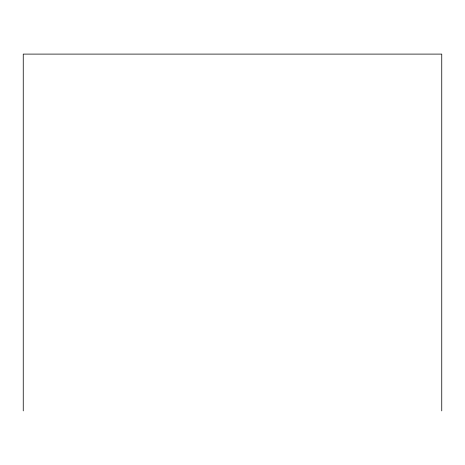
<?xml version="1.0" encoding="UTF-8"?>
<svg xmlns="http://www.w3.org/2000/svg" width="465" height="465" viewBox="0 0 465 465"><rect width="100%" height="100%" fill="white"/><g stroke="black" fill="none" stroke-linecap="round" stroke-linejoin="round"><path stroke-width="0.7" d="M441.75 410.897L441.75 54.103L23.25 54.103L23.25 410.897"/></g></svg>
